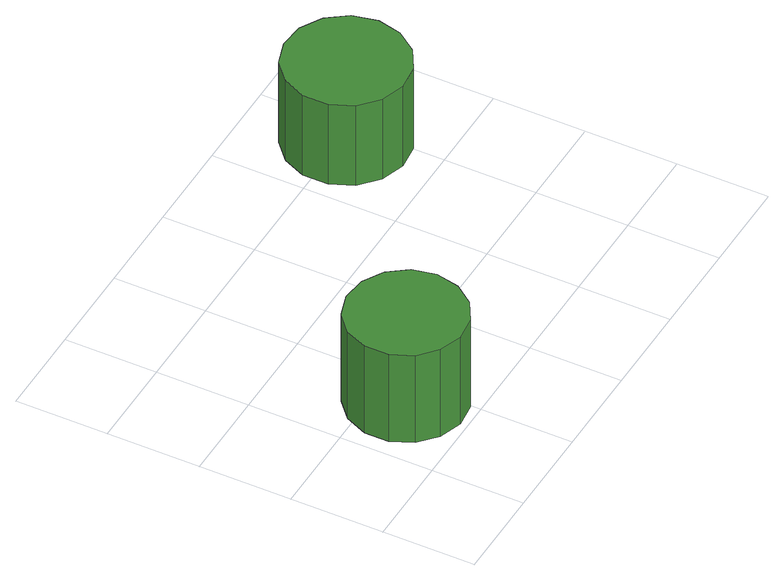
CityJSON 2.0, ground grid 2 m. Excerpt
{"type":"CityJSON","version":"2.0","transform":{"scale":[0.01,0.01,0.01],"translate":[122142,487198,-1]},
"CityObjects":{
"tree1":{"type":"SolitaryVegetationObject","attributes":{"function":"something"},"geometry":[{"type":"MultiSurface","lod":"1","boundaries":[[[0,1,2,3,4,5,6,7,8,9,10,11,12,13,14]],[[15,16,17,18,19,20,21,22,23,24,25,26,27,28,29]],[[0,29,28,1]],[[1,28,27,2]],[[2,27,26,3]],[[3,26,25,4]],[[4,25,24,5]],[[5,24,23,6]],[[6,23,22,7]],[[7,22,21,8]],[[8,21,20,9]],[[9,20,19,10]],[[10,19,18,11]],[[11,18,17,12]],[[12,17,16,13]],[[13,16,15,14]],[[14,15,29,0]]]}]},
"tree2":{"type":"SolitaryVegetationObject","attributes":{"function":"something"},"geometry":[{"type":"MultiSurface","lod":"1","boundaries":[[[30,31,32,33,34,35,36,37,38,39,40,41,42,43,44]],[[45,46,47,48,49,50,51,52,53,54,55,56,57,58,59]],[[30,59,58,31]],[[31,58,57,32]],[[32,57,56,33]],[[33,56,55,34]],[[34,55,54,35]],[[35,54,53,36]],[[36,53,52,37]],[[37,52,51,38]],[[38,51,50,39]],[[39,50,49,40]],[[40,49,48,41]],[[41,48,47,42]],[[42,47,46,43]],[[43,46,45,44]],[[44,45,59,30]]]}]}
},
"vertices":[
[284,140,301],[273,191,301],[242,233,301],[197,259,301],[145,265,301],[96,249,301],[57,214,301],[36,166,301],[36,114,301],[57,66,301],[96,32,301],[145,15,301],[197,21,301],[242,47,301],[273,89,301],[273,89,77],[242,47,77],[197,21,77],[145,15,77],[96,32,77],[57,66,77],[36,114,77],[36,166,77],[57,214,77],[96,249,77],[145,265,77],[197,259,77],[242,233,77],[273,191,77],[284,140,77],
[892,592,284],[880,646,284],[848,690,284],[801,717,284],[747,722,284],[695,706,284],[655,669,284],[633,620,284],[633,565,284],[655,515,284],[695,479,284],[747,462,284],[801,468,284],[848,495,284],[880,539,284],[880,539,78],[848,495,78],[801,468,78],[747,462,78],[695,479,78],[655,515,78],[633,565,78],[633,620,78],[655,669,78],[695,706,78],[747,722,78],[801,717,78],[848,690,78],[880,646,78],[892,592,78]
]}
